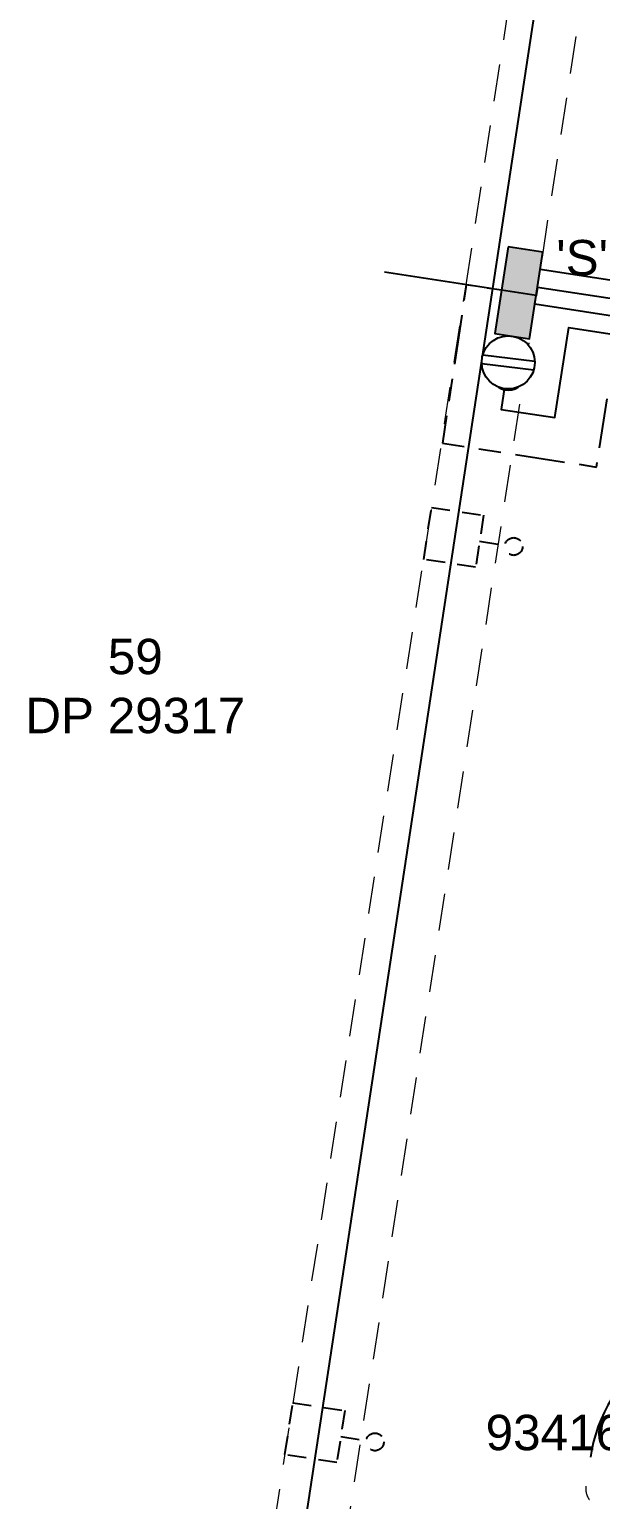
# Model space of a CAD drawing. Header units: metres. Extents: x 301349 to 301596, y 6240095 to 6240331.
# Drawn here: x 301360.3 to 301392.6, y 6240204.3 to 6240287.4 of the extents above; entities that cross this region are included whole.
import ezdxf
from ezdxf.enums import TextEntityAlignment as Align

# ---------------------------------------------------------------- set-up
doc = ezdxf.new("R2010")
doc.units = ezdxf.units.M
doc.header["$LTSCALE"] = 0.7
for name, pattern in [('Cable Exist OH', [1, 1, 0]), ('Cable Exist UG', [8.2, 4, -1.2, 1.8, -1.2]), ('Dash', [5, 3, -2])]:
    doc.linetypes.add(name, pattern=pattern)
doc.layers.get('0').update_dxf_attribs({"color": 6})
for name, color, linetype in [('_User Miscellaneous1', 3, 'Continuous'), ('_User Miscellaneous6', 7, 'Continuous'), ('_User Miscellaneous7', 150, 'Continuous'), ('_User Miscellaneous8', 7, 'Continuous'), ('_User_LV_Exist', 7, 'Continuous'), ('Cadastre Developer_SP_NEW', 4, 'Continuous'), ('Cadastre Roads_SP_NEW', 8, 'Continuous'), ('Equip_LV_NEW', 5, 'Continuous'), ('Mains_LV_NEW_T84', 2, 'Continuous'), ('SupportsOH_SP_TR_HV_LV_SL_EXT', 7, 'Continuous'), ('SupportsUG_SP_LV_EXT', 7, 'Continuous'), ('SupportsUG_SP_LV_SL_EXT', 7, 'Continuous'), ('UG_Details_SP_MISC', 7, 'Continuous')]:
    doc.layers.add(name, color=color, linetype=linetype)
doc.styles.add('ARIAL', font='arial.ttf', dxfattribs={"height": 2})
doc.styles.add('COLUMN_LABEL', font='arial.ttf')
doc.styles.add('POLE_LABEL', font='arial.ttf')
doc.styles.get("Standard").update_dxf_attribs({"font": 'arial.ttf'})
doc.styles.add('style1', font='iso3098b.shx')
doc.linetypes.add('Cable New UG', pattern='A,8,-1,["x",style1,S=3.5,R=0,X=0.35,Y=-1],-3.5', length=12.5)

# ---------------------------------------------------------------- blocks, each defined once
blk = doc.blocks.new('POINT_DOT')
blk.add_point((0, 0))
blk = doc.blocks.new('A$C4FBE3B10')
at = {"layer": '_User Miscellaneous1', "color": 6, "linetype": 'Dash', "ltscale": 0.5, "flags": 128}
blk.add_lwpolyline([(0, 2.97), (0, 4.42)], dxfattribs=at)
at = {"layer": '_User Miscellaneous1', "color": 6, "linetype": 'Dash', "ltscale": 0.5}
blk.add_lwpolyline([(-1.485, 2.97), (1.485, 2.97), (1.485, 0), (-1.485, 0)], close=True, dxfattribs=at)
blk.add_circle((0, 4.92), 0.5, dxfattribs=at)
blk = doc.blocks.new('*U115')
at = {"layer": '_User Miscellaneous7'}
blk.add_hatch(color=256, dxfattribs=at).paths.add_polyline_path([(-8.243, -7.463), (-5.273, -7.463), (-5.273, -4.493), (-8.243, -4.493)])
at = {"layer": '_User Miscellaneous8'}
blk.add_hatch(color=256, dxfattribs=at).paths.add_polyline_path([(-1.485, -1.485), (1.485, -1.485), (1.485, 1.485), (-1.485, 1.485)])
at = {"layer": '_User Miscellaneous7'}
blk.add_lwpolyline([(-5.273, -7.463), (-5.273, -4.493), (-8.243, -4.493), (-8.243, -7.463)], close=True, dxfattribs=at)
at = {"layer": '_User Miscellaneous8'}
blk.add_lwpolyline([(1.485, -1.485), (1.485, 1.485), (-1.485, 1.485), (-1.485, -1.485)], close=True, dxfattribs=at)
at = {"flags": 9}
for tag, style, p in [('STRUCTURE_PLANT_NUMBER', 'POLE_LABEL', (1.813, 0.031)), ('STREET_CODE', 'COLUMN_LABEL', (1.813, -0.2))]:
    blk.add_attdef(tag, text='', height=0.2, dxfattribs=dict(at, style=style)).set_placement(p, align=Align.MIDDLE_LEFT)
for tag, p in [('OWNED_BY', (1.813, -0.6)), ('STATE', (1.813, -0.8)), ('COLUMN_TYPE', (1.813, -0.4)), ('STREETNAME', (1.813, -1.6)), ('USAGE', (1.813, -1)), ('LEGEND', (1.813, -1.2)), ('LOCATION', (1.813, -1.4)), ('SUBURB', (1.813, -1.8)), ('NOTES', (1.813, -2))]:
    blk.add_attdef(tag, text='', height=0.2, dxfattribs=at).set_placement(p, align=Align.MIDDLE_LEFT)
at = {"flags": 1}
blk.add_attdef('Z', (1.813, -2.351), '', height=0.2, dxfattribs=at)
at = {"layer": '_User Miscellaneous6', "style": 'ARIAL', "flags": 8}
blk.add_attdef('ASSET_NUM', text='', height=2, dxfattribs=at).set_placement((2, 2), align=Align.MIDDLE_LEFT)
blk = doc.blocks.new('PILLAR_EXT')
blk.add_hatch(color=256).paths.add_polyline_path([(-2.475, 2.49), (-2.475, 0.51), (2.475, 0.51), (2.475, 2.49)])
blk.add_lwpolyline([(-2.475, 0.51), (2.475, 0.51), (2.475, 2.49), (-2.475, 2.49)], close=True)
for tag, p, flags in [('OWNED_BY', (0, 1.3), 9), ('STATE', (0, 1.1), 9), ('SUPPORT_TYPE', (0, 0.9), 9), ('USAGE', (0, 0.7), 9), ('LEGEND', (0, 0.5), 9), ('LOCATION', (0, 0.3), 9), ('NOTES', (0, 0.1), 9), ('PARENT', (0, -0.1), 9), ('STREETNAME', (0, -0.3), 9), ('SUBURB', (0, -0.5), 1)]:
    blk.add_attdef(tag, p, '', height=0.2, dxfattribs=dict(flags=flags))
at = {"layer": '_User Miscellaneous6', "style": 'ARIAL', "flags": 8}
blk.add_attdef('ASSET_NUM', text='', height=2, dxfattribs=at).set_placement((1.5, 7.5), align=Align.TOP_LEFT)
blk = doc.blocks.new('POLE_EXT')
blk.add_hatch(color=256).paths.add_polyline_path([(-1, 0, 1), (1, 0, 1)])
blk.add_lwpolyline([(-1, 0, 1), (1, 0, 1)], format="xyb", close=True)
for tag, height, flags, p in [('pNumber', 2.5, 8, (-17.84, 2.067)), ('OWNED_BY', 0.2, 9, (1.355, -0.4)), ('SPECIAL_USE', 0.2, 9, (1.355, -0.8)), ('PARENT', 0.2, 9, (1.355, -0.6)), ('cLV', 0.2, 9, (1.355, -1.4)), ('STATE', 0.2, 9, (1.355, -1)), ('hDepth', 0.2, 9, (1.355, -1.6)), ('USAGE', 0.2, 9, (1.355, -1.2)), ('cHV', 0.2, 9, (1.355, -2)), ('hDia', 0.2, 9, (1.355, -1.8)), ('LBRACKET', 0.2, 9, (1.355, -2.2)), ('LExisting', 0.2, 9, (1.355, -2.4)), ('cLinedev', 0.2, 9, (1.355, -3.4)), ('LANTNUMBER', 0.2, 9, (1.355, -2.6)), ('LOther', 0.2, 9, (1.355, -2.8)), ('LRemove', 0.2, 9, (1.355, -3)), ('LEGEND', 0.2, 9, (1.355, -3.2)), ('pExisting', 0.2, 9, (1.355, -3.8)), ('LOCATION', 0.2, 9, (1.355, -3.6)), ('PFNUMBER', 0.2, 9, (1.355, -4)), ('NEWPFNUMBER', 0.2, 9, (1.355, -4.2)), ('pFooting', 0.2, 9, (1.355, -4.4)), ('pNew', 0.2, 9, (1.355, -4.6)), ('pRelocate', 0.2, 9, (1.355, -5)), ('pRemove', 0.2, 9, (1.355, -5.2)), ('pReplace', 0.2, 9, (1.355, -5.4)), ('pStay', 0.2, 9, (1.355, -5.6)), ('pType', 0.2, 9, (1.355, -5.8)), ('cspan', 0.2, 9, (1.355, -6)), ('STREETNAME', 0.2, 9, (1.355, -6.2)), ('SUBURB', 0.2, 9, (1.355, -6.4)), ('NOTES', 0.2, 9, (1.355, -6.6)), ('OPERATED_BY', 0.2, 9, (1.355, -7.014)), ('MAINTAINED_BY', 0.2, 9, (1.355, -6.814))]:
    blk.add_attdef(tag, text='', height=height, dxfattribs=dict(flags=flags)).set_placement(p, align=Align.MIDDLE_LEFT)
at = {"style": 'POLE_LABEL', "flags": 9}
for tag, height, p in [('ASSET_NUM', 2.5, (2, 2)), ('STRUCTURE_PLANT_NUMBER', 0.2, (1.355, 0.028)), ('STREET_CODE', 0.2, (1.355, -0.2))]:
    blk.add_attdef(tag, text='', height=height, dxfattribs=at).set_placement(p, align=Align.MIDDLE_LEFT)
at = {"flags": 1}
blk.add_attdef('Z', (1.355, -7.328), '', height=0.2, dxfattribs=at)
blk = doc.blocks.new('LV_UG_LINKS_CLOSED_NEW')
for tag, flags, p in [('MAINTAINED_BY', 9, (1.5, -2.2)), ('NUMBER_OF_PHASES', 9, (1.5, -2.4)), ('TYPE', 9, (1.5, -2.6)), ('Z', 1, (1.5, -2.8))]:
    blk.add_attdef(tag, text='', height=0.2, dxfattribs=dict(flags=flags)).set_placement(p, align=Align.MIDDLE_LEFT)
blk.add_wipeout([(-1.056, 1.057), (-1.18, 0.916), (-1.286, 0.761), (-1.371, 0.594), (-1.435, 0.417), (-1.476, 0.234), (-1.493, 0.047), (-1.487, -0.14), (-1.458, -0.326), (-1.406, -0.506), (-1.331, -0.678), (-1.236, -0.839), (-1.121, -0.988), (-0.988, -1.12), (-0.84, -1.235), (-0.679, -1.331), (-0.506, -1.406), (-0.326, -1.458), (-0.141, -1.487), (0.047, -1.493), (0.233, -1.476), (0.416, -1.435), (0.593, -1.371), (0.76, -1.286), (0.915, -1.181), (1.056, -1.057), (1.18, -0.916), (1.286, -0.761), (1.371, -0.594), (1.435, -0.417), (1.476, -0.234), (1.493, -0.047), (1.487, 0.14), (1.458, 0.326), (1.406, 0.506), (1.331, 0.678), (1.236, 0.839), (1.121, 0.988), (0.988, 1.12), (0.84, 1.235), (0.679, 1.331), (0.506, 1.406), (0.326, 1.458), (0.141, 1.487), (-0.047, 1.493), (-0.233, 1.476), (-0.416, 1.435), (-0.593, 1.371), (-0.76, 1.286), (-0.915, 1.181)])
for p, q in [((-0.25, -1.479), (-0.25, 1.479)), ((0.25, -1.479), (0.25, 1.479))]:
    blk.add_line(p, q)
blk.add_circle((0, 0), 1.5)
at = {"flags": 9}
for tag, p in [('ACTUAL_STATUS', (1.5, 0)), ('OPERATING_VOLTAGE', (1.5, -0.6)), ('ORIENTATION', (1.5, -0.8)), ('CONSTRUCTED_VOLTAGE', (1.5, -0.2)), ('NO_PHASES', (1.5, -0.4)), ('STATE', (1.5, -1)), ('SWITCH_TYPE', (1.5, -1.2)), ('USAGE', (1.5, -1.4)), ('NOTES', (1.5, -1.6)), ('OWNED_BY', (1.5, -1.8)), ('OPERATED_BY', (1.5, -2))]:
    blk.add_attdef(tag, text='', height=0.2, dxfattribs=at).set_placement(p, align=Align.MIDDLE_LEFT)

msp = doc.modelspace()

# ---------------------------------------------------------------- linework, layer by layer
at = {"layer": '_User_LV_Exist', "color": 7, "linetype": 'Cable Exist UG', "flags": 128}
msp.add_lwpolyline([(301388.982, 6240272.338), (301387.025, 6240272.639), (301385.027, 6240272.945), (301383.687, 6240263.995), (301392.39, 6240262.653), (301393.084, 6240267.152), (301400.275, 6240266.043), (301397.283, 6240246.65), (301399.26, 6240246.347)], dxfattribs=at)
at = {"layer": 'Cadastre Developer_SP_NEW', "linetype": 'Dash', "lineweight": 9}
msp.add_line((301385.022, 6240272.946), (301388.357, 6240294.692), dxfattribs=at)
at = {"layer": 'Cadastre Developer_SP_NEW', "lineweight": 25}
msp.add_line((301386.526, 6240272.715), (301380.404, 6240273.654), dxfattribs=at)
at = {"layer": 'Cadastre Developer_SP_NEW', "lineweight": 25, "flags": 128}
msp.add_lwpolyline([(301362.662, 6240115.657), (301395.211, 6240329.92)], dxfattribs=at)
at = {"layer": 'Cadastre Developer_SP_NEW', "linetype": 'Dash', "lineweight": 9, "flags": 128}
msp.add_lwpolyline([(301360.786, 6240116.361), (301385.022, 6240272.946)], dxfattribs=at)
at = {"layer": 'Cadastre Roads_SP_NEW', "linetype": 'Dash', "lineweight": 9}
msp.add_line((301392.28, 6240293.888, 48.303), (301364.962, 6240115.72, -312.091), dxfattribs=at)
at = {"layer": 'Cadastre Roads_SP_NEW', "linetype": 'Continuous', "lineweight": 9}
for p, q in [((301391.781, 6240204.956, 48.738), (301391.78, 6240204.938, 48.738)), ((301391.78, 6240204.938, 48.738), (301391.78, 6240204.92, 48.738)), ((301391.78, 6240204.92, 48.738), (301391.781, 6240204.903, 48.738)), ((301391.782, 6240204.992, 48.738), (301391.781, 6240204.974, 48.738)), ((301391.781, 6240204.974, 48.738), (301391.781, 6240204.956, 48.738)), ((301391.781, 6240204.903, 48.738), (301391.781, 6240204.885, 48.738)), ((301391.781, 6240204.885, 48.738), (301391.782, 6240204.867, 48.738)), ((301391.784, 6240205.009, 48.738), (301391.782, 6240204.992, 48.738)), ((301391.782, 6240204.867, 48.738), (301391.783, 6240204.849, 48.738)), ((301391.783, 6240204.849, 48.738), (301391.785, 6240204.832, 48.738)), ((301391.785, 6240205.027, 48.738), (301391.784, 6240205.009, 48.738)), ((301391.787, 6240205.045, 48.738), (301391.785, 6240205.027, 48.738)), ((301391.785, 6240204.832, 48.738), (301391.786, 6240204.814, 48.738)), ((301391.786, 6240204.814, 48.738), (301391.788, 6240204.796, 48.738)), ((301391.789, 6240205.062, 48.738), (301391.787, 6240205.045, 48.738)), ((301391.788, 6240204.796, 48.738), (301391.791, 6240204.778, 48.738)), ((301391.792, 6240205.08, 48.738), (301391.789, 6240205.062, 48.738)), ((301391.791, 6240204.778, 48.738), (301391.794, 6240204.761, 48.738)), ((301391.794, 6240204.761, 48.738), (301391.797, 6240204.743, 48.738)), ((301391.797, 6240204.743, 48.738), (301391.8, 6240204.726, 48.738)), ((301391.8, 6240204.726, 48.738), (301391.804, 6240204.708, 48.738)), ((301391.804, 6240204.708, 48.738), (301391.808, 6240204.691, 48.738)), ((301391.808, 6240204.691, 48.738), (301391.812, 6240204.674, 48.738)), ((301391.812, 6240204.674, 48.738), (301391.819, 6240204.645, 48.738)), ((301391.819, 6240204.645, 48.738), (301391.825, 6240204.628, 48.738)), ((301391.825, 6240204.628, 48.738), (301391.83, 6240204.611, 48.738)), ((301391.83, 6240204.611, 48.738), (301391.835, 6240204.594, 48.737)), ((301391.835, 6240204.594, 48.737), (301391.841, 6240204.578, 48.737)), ((301391.841, 6240204.578, 48.737), (301391.848, 6240204.561, 48.737)), ((301391.848, 6240204.561, 48.737), (301391.854, 6240204.544, 48.737)), ((301391.854, 6240204.544, 48.737), (301391.861, 6240204.528, 48.736)), ((301391.861, 6240204.528, 48.736), (301391.868, 6240204.512, 48.736)), ((301391.868, 6240204.512, 48.736), (301391.875, 6240204.495, 48.736)), ((301391.875, 6240204.495, 48.736), (301391.883, 6240204.479, 48.735)), ((301391.883, 6240204.479, 48.735), (301391.891, 6240204.463, 48.735)), ((301391.891, 6240204.463, 48.735), (301391.899, 6240204.447, 48.735)), ((301391.899, 6240204.447, 48.735), (301391.908, 6240204.432, 48.735)), ((301391.908, 6240204.432, 48.735), (301391.916, 6240204.416, 48.734)), ((301391.916, 6240204.416, 48.734), (301391.925, 6240204.401, 48.734)), ((301391.925, 6240204.401, 48.734), (301391.935, 6240204.386, 48.734)), ((301391.935, 6240204.386, 48.734), (301391.944, 6240204.371, 48.733)), ((301391.944, 6240204.371, 48.733), (301391.954, 6240204.356, 48.733)), ((301391.954, 6240204.356, 48.733), (301391.964, 6240204.341, 48.733)), ((301391.964, 6240204.341, 48.733), (301391.974, 6240204.327, 48.733)), ((301391.974, 6240204.327, 48.733), (301391.985, 6240204.312, 48.732))]:
    msp.add_line(p, q, dxfattribs=at)
at = {"layer": 'Cadastre Roads_SP_NEW', "linetype": 'Continuous'}
msp.add_arc((301400.958, 6240205.336, 48.724), 9.021, 82.28598, 171.27527, dxfattribs=at)
at = {"layer": 'Mains_LV_NEW_T84', "linetype": 'Cable New UG', "flags": 128}
for points in [[(301416.748, 6240284.568), (301416.443, 6240282.582), (301412.578, 6240283.176), (301408.549, 6240280.218), (301407.135, 6240271.056), (301389.21, 6240273.821)], [(301387.401, 6240268.566), (301387.003, 6240265.907), (301390.042, 6240265.452), (301390.826, 6240270.536), (301406.678, 6240268.091), (301405.489, 6240260.381), (301419.398, 6240258.336), (301420.868, 6240268.392), (301436.841, 6240266.044), (301435.742, 6240258.441), (301433.233, 6240258.809)]]:
    msp.add_lwpolyline(points, dxfattribs=at)
at = {"layer": 'UG_Details_SP_MISC'}
for p, q in [((301389.055, 6240272.813), (301388.982, 6240272.338)), ((301389.055, 6240272.813), (301406.943, 6240270.067)), ((301388.909, 6240271.864), (301388.982, 6240272.338)), ((301388.909, 6240271.864), (301406.798, 6240269.119))]:
    msp.add_line(p, q, dxfattribs=at)

# ---------------------------------------------------------------- block references
at = {"layer": '_User Miscellaneous1', "color": 7}
for p, rotation in [((301382.845, 6240258.901), 261.3673824188775), ((301375.005, 6240208.321), 261.2806271578959)]:
    msp.add_blockref('A$C4FBE3B10', p, dxfattribs=dict(at, rotation=rotation))
at = {"layer": 'Cadastre Developer_SP_NEW', "lineweight": 0}
msp.add_blockref('POINT_DOT', (301385.022, 6240272.946), dxfattribs=at)
at = {"layer": 'Cadastre Roads_SP_NEW', "linetype": 'Continuous'}
msp.add_blockref('POINT_DOT', (301388.976, 6240272.34), dxfattribs=at)
at = {"layer": 'SupportsOH_SP_TR_HV_LV_SL_EXT', "ltscale": 0.5}
msp.add_blockref('POLE_EXT', (301387.403, 6240268), dxfattribs=at)
at = {"layer": 'SupportsUG_SP_LV_EXT'}
ref = msp.add_blockref('PILLAR_EXT', (301386.521, 6240272.716), dxfattribs=dict(at, rotation=261.2747756686913))
ref.add_attrib('ASSET_NUM_001', "'S'147264", (301390.112, 6240273.481), dxfattribs={"layer": '_User Miscellaneous6', "height": 2, "style": 'ARIAL'})
at = {"layer": 'SupportsUG_SP_LV_SL_EXT'}
ref = msp.add_blockref('*U115', (301396.962, 6240204.935), dxfattribs=dict(at, rotation=81.36210489929036))
ref.add_attrib('ASSET_NUM_001', '934162', (301386.123, 6240207.104), dxfattribs={"layer": '_User Miscellaneous6', "height": 2, "style": 'ARIAL'})

# ---------------------------------------------------------------- texts
at = {"layer": 'Cadastre Developer_SP_NEW', "insert": (301366.325, 6240252.947), "char_height": 2, "width": 17.53172, "attachment_point": 2, "style": 'ARIAL'}
msp.add_mtext('59\\PDP 29317', dxfattribs=at)

# ---------------------------------------------------------------- next in the draw order: block references
at = {"layer": 'Equip_LV_NEW', "linetype": 'Cable Exist OH', "lineweight": 0, "rotation": 263.0610550108693}
msp.add_blockref('LV_UG_LINKS_CLOSED_NEW', (301387.401, 6240268.566), dxfattribs=at)

doc.saveas('drawing.dxf')
